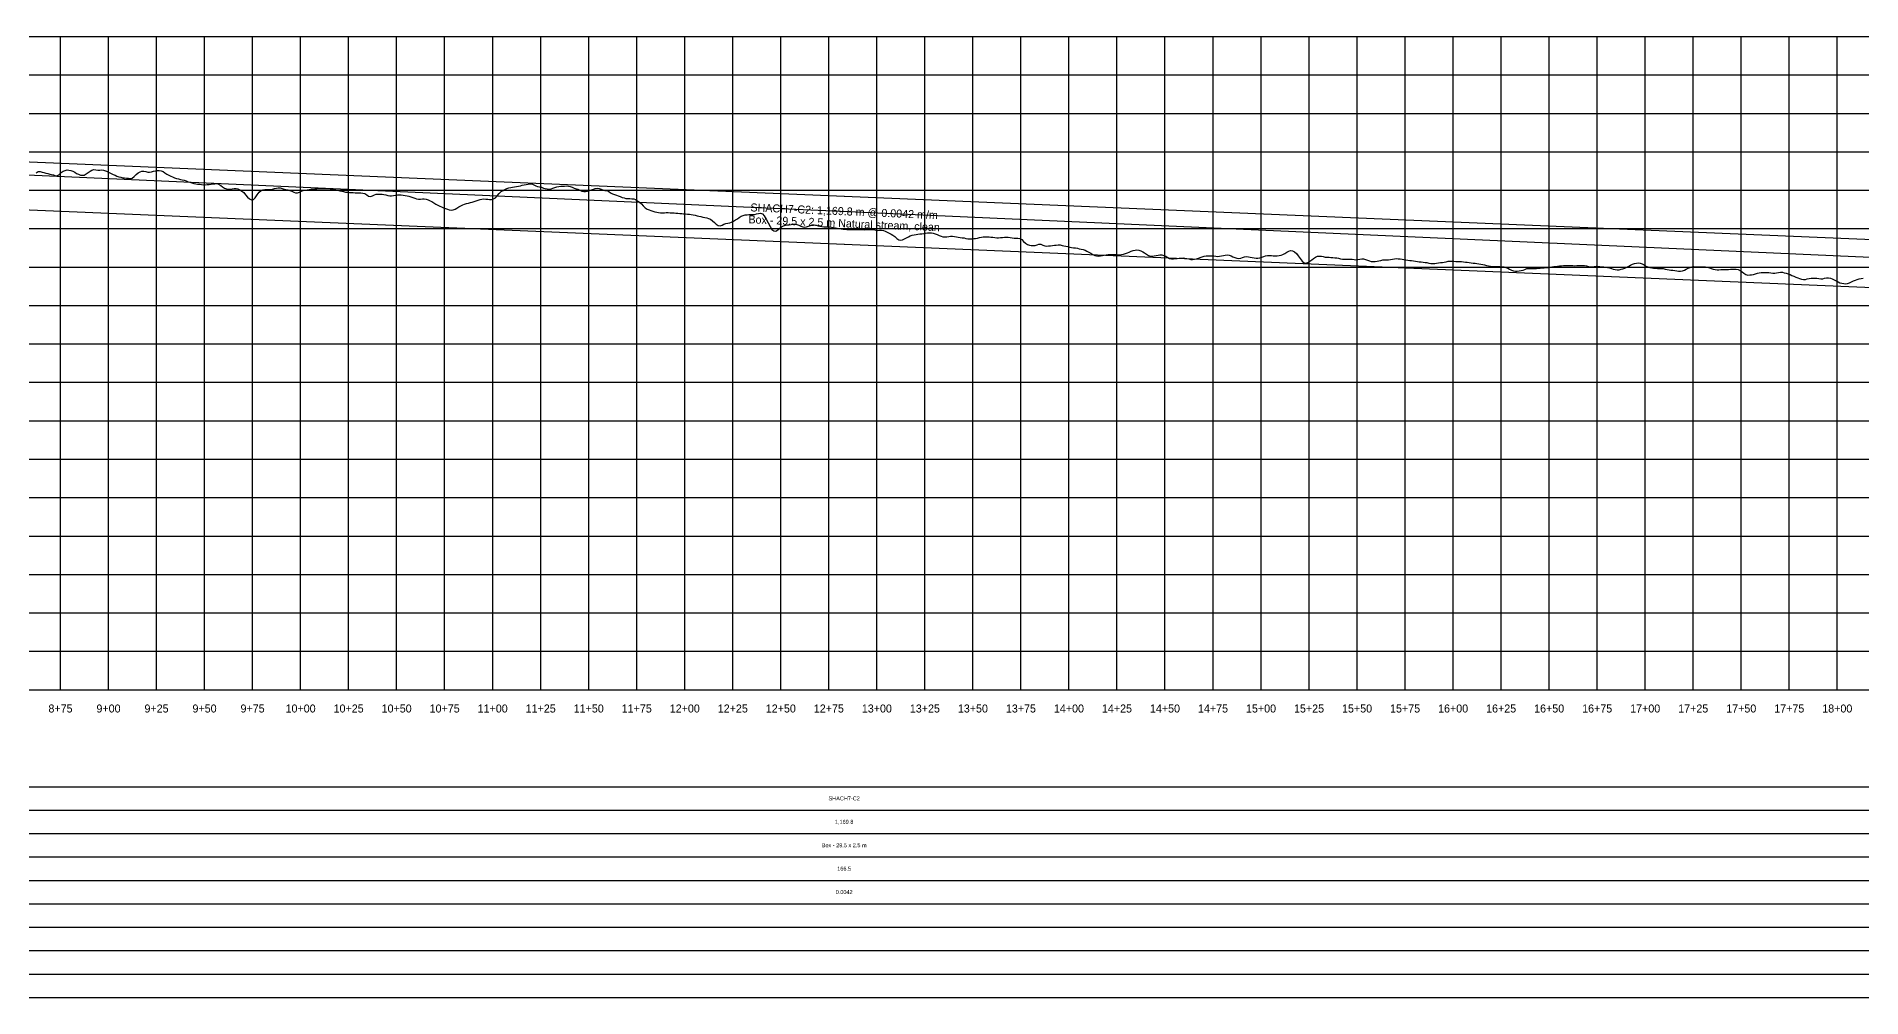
# Model space of a CAD drawing. Extents: x -64 to 7443, y -140 to 366.
# Drawn here: x 863 to 1813, y -140 to 360 of the extents above; entities that cross this region are included whole.
import ezdxf
from ezdxf.enums import TextEntityAlignment as Align

# ---------------------------------------------------------------- set-up
doc = ezdxf.new("R2010")
doc.units = 0
for name, color, linetype in [('Annotation', 7, 'Continuous'), ('Annotation_Table', 254, 'Continuous'), ('Crown', 7, 'Continuous'), ('Grid', 254, 'Continuous'), ('Grid_Text', 7, 'Continuous'), ('Ground_Elevation', 3, 'Continuous'), ('Hydraulic_Grade', 5, 'Continuous'), ('Invert', 7, 'Continuous')]:
    doc.layers.add(name, color=color, linetype=linetype)

msp = doc.modelspace()

# ---------------------------------------------------------------- linework, layer by layer
at = {"layer": 'Annotation_Table', "color": 254}
for points in [[(-25, -30.48), (7424.95, -30.48)], [(-25, -42.67), (7424.95, -42.67)], [(-25, -54.86), (7424.95, -54.86)], [(-25, -67.06), (7424.95, -67.06)], [(-25, -79.25), (7424.95, -79.25)], [(-25, -91.44), (7424.95, -91.44)], [(-25, -103.63), (7424.95, -103.63)], [(-25, -115.82), (7424.95, -115.82)], [(-25, -128.02), (7424.95, -128.02)], [(-25, -140.21), (7424.95, -140.21)]]:
    msp.add_lwpolyline(points, dxfattribs=at)
at = {"layer": 'Crown', "color": 0}
msp.add_lwpolyline([(698.1, 301.51), (1867.85, 252.3)], dxfattribs=at)
at = {"layer": 'Grid', "color": 254}
for points in [[(-25, 360), (7425, 360)], [(875, 20), (875, 360)], [(900, 20), (900, 360)], [(925, 20), (925, 360)], [(950, 20), (950, 360)], [(975, 20), (975, 360)], [(1000, 20), (1000, 360)], [(1025, 20), (1025, 360)], [(1050, 20), (1050, 360)], [(1075, 20), (1075, 360)], [(1100, 20), (1100, 360)], [(1125, 20), (1125, 360)], [(1150, 20), (1150, 360)], [(1175, 20), (1175, 360)], [(1200, 20), (1200, 360)], [(1225, 20), (1225, 360)], [(1250, 20), (1250, 360)], [(1275, 20), (1275, 360)], [(1300, 20), (1300, 360)], [(1325, 20), (1325, 360)], [(1350, 20), (1350, 360)], [(1375, 20), (1375, 360)], [(1400, 20), (1400, 360)], [(1425, 20), (1425, 360)], [(1450, 20), (1450, 360)], [(1475, 20), (1475, 360)], [(1500, 20), (1500, 360)], [(1525, 20), (1525, 360)], [(1550, 20), (1550, 360)], [(1575, 20), (1575, 360)], [(1600, 20), (1600, 360)], [(1625, 20), (1625, 360)], [(1650, 20), (1650, 360)], [(1675, 20), (1675, 360)], [(1700, 20), (1700, 360)], [(1725, 20), (1725, 360)], [(1750, 20), (1750, 360)], [(1775, 20), (1775, 360)], [(1800, 20), (1800, 360)], [(-25, 340), (7425, 340)], [(-25, 320), (7425, 320)], [(-25, 300), (7425, 300)], [(-25, 280), (7425, 280)], [(-25, 260), (7425, 260)], [(-25, 240), (7425, 240)], [(-25, 220), (7425, 220)], [(-25, 200), (7425, 200)], [(-25, 180), (7425, 180)], [(-25, 160), (7425, 160)], [(-25, 140), (7425, 140)], [(-25, 120), (7425, 120)], [(-25, 100), (7425, 100)], [(-25, 80), (7425, 80)], [(-25, 60), (7425, 60)], [(-25, 40), (7425, 40)], [(-25, 20), (7425, 20)]]:
    msp.add_lwpolyline(points, dxfattribs=at)
at = {"layer": 'Ground_Elevation', "color": 3}
msp.add_lwpolyline([(862.4, 289.08), (863.4, 289.78), (864.4, 289.73), (865.4, 289.45), (866.4, 289.13), (867.4, 288.84), (868.4, 288.61), (869.4, 288.4), (870.4, 288.2), (871.4, 287.94), (872.4, 287.55), (873.4, 287.62), (874.4, 288.25), (875.4, 289.13), (876.4, 289.84), (877.4, 290.32), (878.4, 290.53), (879.4, 290.46), (880.4, 290.27), (881.4, 289.85), (882.4, 289.34), (883.4, 288.77), (884.4, 288.28), (885.4, 287.91), (886.4, 287.78), (887.4, 287.91), (888.4, 288.47), (889.4, 289.24), (890.4, 289.96), (891.4, 290.48), (892.4, 290.69), (893.4, 290.63), (894.4, 290.48), (895.4, 290.44), (896.4, 290.58), (897.4, 290.49), (898.4, 290.14), (899.4, 289.67), (900.4, 289.16), (901.4, 288.65), (902.4, 288.18), (903.4, 287.75), (904.4, 287.36), (905.4, 287.02), (906.4, 286.74), (907.4, 286.51), (908.4, 286.36), (909.4, 286.27), (910.4, 286.2), (911.4, 286.15), (912.4, 286.3), (913.4, 287.12), (914.4, 288.12), (915.4, 288.99), (916.4, 289.55), (917.4, 289.91), (918.4, 289.93), (919.4, 289.65), (920.4, 289.34), (921.4, 289.36), (922.4, 289.62), (923.4, 289.9), (924.4, 290.11), (925.4, 290.22), (926.4, 290.23), (927.4, 290.08), (928.4, 289.65), (929.4, 289.06), (930.4, 288.39), (931.4, 287.81), (932.4, 287.34), (933.4, 286.89), (934.4, 286.47), (935.4, 286.11), (936.4, 285.87), (937.4, 285.64), (938.4, 285.45), (939.4, 285.19), (940.4, 284.85), (941.4, 284.44), (942.4, 284.14), (943.4, 283.84), (944.4, 283.49), (945.4, 283.25), (946.4, 283.22), (947.4, 283.13), (948.4, 283.01), (949.4, 282.87), (950.4, 282.82), (951.4, 282.89), (952.4, 283.03), (953.4, 283.15), (954.4, 283.24), (955.4, 283.32), (956.4, 283.46), (957.4, 283.18), (958.4, 282.44), (959.4, 281.7), (960.4, 281.11), (961.4, 280.72), (962.4, 280.54), (963.4, 280.54), (964.4, 280.65), (965.4, 280.8), (966.4, 280.88), (967.4, 280.72), (968.4, 280.21), (969.4, 279.52), (970.4, 278.78), (971.4, 277.58), (972.4, 276.36), (973.4, 275.44), (974.4, 274.94), (975.4, 275.16), (976.4, 276.06), (977.4, 277.62), (978.4, 278.95), (979.4, 279.87), (980.4, 280.23), (981.4, 280.3), (982.4, 280.3), (983.4, 280.3), (984.4, 280.39), (985.4, 280.6), (986.4, 280.86), (987.4, 281.09), (988.4, 281.24), (989.4, 281.18), (990.4, 280.88), (991.4, 280.57), (992.4, 280.38), (993.4, 280.18), (994.4, 279.89), (995.4, 279.48), (996.4, 278.95), (997.4, 278.71), (998.4, 278.67), (999.4, 279.06), (1000.4, 279.57), (1001.4, 279.83), (1002.4, 280.08), (1003.4, 280.26), (1004.4, 280.39), (1005.4, 280.5), (1006.4, 280.6), (1007.4, 280.68), (1008.4, 280.77), (1009.4, 280.86), (1010.4, 280.92), (1011.4, 280.96), (1012.4, 280.96), (1013.4, 280.92), (1014.4, 280.86), (1015.4, 280.75), (1016.4, 280.61), (1017.4, 280.42), (1018.4, 280.2), (1019.4, 279.96), (1020.4, 279.71), (1021.4, 279.47), (1022.4, 279.24), (1023.4, 279.04), (1024.4, 278.9), (1025.4, 278.81), (1026.4, 278.76), (1027.4, 278.72), (1028.4, 278.71), (1029.4, 278.71), (1030.4, 278.69), (1031.4, 278.62), (1032.4, 278.48), (1033.4, 278.22), (1034.4, 277.54), (1035.4, 276.84), (1036.4, 276.65), (1037.4, 277.01), (1038.4, 277.56), (1039.4, 277.95), (1040.4, 278.02), (1041.4, 277.98), (1042.4, 277.87), (1043.4, 277.75), (1044.4, 277.62), (1045.4, 277.31), (1046.4, 277.09), (1047.4, 277.1), (1048.4, 277.24), (1049.4, 277.49), (1050.4, 277.54), (1051.4, 277.53), (1052.4, 277.51), (1053.4, 277.45), (1054.4, 277.31), (1055.4, 277.11), (1056.4, 276.86), (1057.4, 276.58), (1058.4, 276.26), (1059.4, 275.87), (1060.4, 275.55), (1061.4, 275.36), (1062.4, 275.34), (1063.4, 275.42), (1064.4, 275.45), (1065.4, 275.33), (1066.4, 274.9), (1067.4, 274.51), (1068.4, 274.04), (1069.4, 273.41), (1070.4, 272.79), (1071.4, 272.25), (1072.4, 271.76), (1073.4, 271.3), (1074.4, 270.89), (1075.4, 270.48), (1076.4, 270.09), (1077.4, 269.8), (1078.4, 269.67), (1079.4, 269.75), (1080.4, 270.09), (1081.4, 270.61), (1082.4, 271.27), (1083.4, 271.9), (1084.4, 272.43), (1085.4, 272.8), (1086.4, 273.08), (1087.4, 273.31), (1088.4, 273.55), (1089.4, 273.8), (1090.4, 274.1), (1091.4, 274.41), (1092.4, 274.76), (1093.4, 275.1), (1094.4, 275.34), (1095.4, 275.46), (1096.4, 275.41), (1097.4, 275.28), (1098.4, 275.16), (1099.4, 275.17), (1100.4, 275.44), (1101.4, 276.05), (1102.4, 276.99), (1103.4, 278.27), (1104.4, 279.25), (1105.4, 279.9), (1106.4, 280.42), (1107.4, 280.83), (1108.4, 281.17), (1109.4, 281.41), (1110.4, 281.59), (1111.4, 281.76), (1112.4, 281.94), (1113.4, 282.14), (1114.4, 282.35), (1115.4, 282.56), (1116.4, 282.78), (1117.4, 282.99), (1118.4, 283.18), (1119.4, 283.28), (1120.4, 283.31), (1121.4, 282.88), (1122.4, 282.22), (1123.4, 281.93), (1124.4, 281.75), (1125.4, 281.51), (1126.4, 281.13), (1127.4, 280.88), (1128.4, 280.69), (1129.4, 280.62), (1130.4, 280.73), (1131.4, 281.01), (1132.4, 281.35), (1133.4, 281.7), (1134.4, 281.97), (1135.4, 282.04), (1136.4, 282.09), (1137.4, 282.14), (1138.4, 282.22), (1139.4, 282.16), (1140.4, 281.9), (1141.4, 281.52), (1142.4, 281.14), (1143.4, 280.79), (1144.4, 280.49), (1145.4, 280.02), (1146.4, 279.47), (1147.4, 279.27), (1148.4, 279.31), (1149.4, 279.55), (1150.4, 279.83), (1151.4, 280.17), (1152.4, 280.54), (1153.4, 280.84), (1154.4, 280.98), (1155.4, 280.88), (1156.4, 280.59), (1157.4, 280.25), (1158.4, 279.92), (1159.4, 279.88), (1160.4, 279.28), (1161.4, 278.7), (1162.4, 278.19), (1163.4, 277.76), (1164.4, 277.4), (1165.4, 277.04), (1166.4, 276.65), (1167.4, 276.27), (1168.4, 275.95), (1169.4, 275.75), (1170.4, 275.66), (1171.4, 275.62), (1172.4, 275.58), (1173.4, 275.51), (1174.4, 275.13), (1175.4, 274.46), (1176.4, 273.74), (1177.4, 272.84), (1178.4, 271.79), (1179.4, 270.86), (1180.4, 270.18), (1181.4, 269.72), (1182.4, 269.4), (1183.4, 269.09), (1184.4, 268.73), (1185.4, 268.48), (1186.4, 268.36), (1187.4, 268.29), (1188.4, 268.17), (1189.4, 268.16), (1190.4, 268.36), (1191.4, 268.39), (1192.4, 268.28), (1193.4, 268.22), (1194.4, 268.15), (1195.4, 268.06), (1196.4, 267.96), (1197.4, 267.87), (1198.4, 267.79), (1199.4, 267.71), (1200.4, 267.64), (1201.4, 267.55), (1202.4, 267.44), (1203.4, 267.31), (1204.4, 267.15), (1205.4, 266.95), (1206.4, 266.73), (1207.4, 266.49), (1208.4, 266.26), (1209.4, 266.03), (1210.4, 265.81), (1211.4, 265.57), (1212.4, 265.29), (1213.4, 264.89), (1214.4, 264.14), (1215.4, 263.17), (1216.4, 262.27), (1217.4, 261.7), (1218.4, 261.53), (1219.4, 261.81), (1220.4, 262.26), (1221.4, 262.66), (1222.4, 262.88), (1223.4, 263.09), (1224.4, 263.39), (1225.4, 263.89), (1226.4, 264.5), (1227.4, 265.15), (1228.4, 265.79), (1229.4, 266.41), (1230.4, 266.91), (1231.4, 267.11), (1232.4, 267.23), (1233.4, 267.28), (1234.4, 267.29), (1235.4, 267.3), (1236.4, 267.36), (1237.4, 267.63), (1238.4, 267.88), (1239.4, 267.99), (1240.4, 267.66), (1241.4, 266.69), (1242.4, 264.95), (1243.4, 262.99), (1244.4, 261.1), (1245.4, 259.63), (1246.4, 258.77), (1247.4, 258.64), (1248.4, 259.29), (1249.4, 260.13), (1250.4, 260.95), (1251.4, 261.47), (1252.4, 261.8), (1253.4, 261.92), (1254.4, 262.01), (1255.4, 262.11), (1256.4, 262.26), (1257.4, 262.3), (1258.4, 262.15), (1259.4, 261.74), (1260.4, 261.28), (1261.4, 260.9), (1262.4, 260.79), (1263.4, 260.92), (1264.4, 261.24), (1265.4, 261.66), (1266.4, 261.96), (1267.4, 262.01), (1268.4, 261.82), (1269.4, 261.5), (1270.4, 261.28), (1271.4, 261.08), (1272.4, 260.9), (1273.4, 260.92), (1274.4, 260.98), (1275.4, 260.91), (1276.4, 260.78), (1277.4, 260.6), (1278.4, 260.4), (1279.4, 260.2), (1280.4, 260.02), (1281.4, 259.88), (1282.4, 259.76), (1283.4, 259.67), (1284.4, 259.61), (1285.4, 259.57), (1286.4, 259.55), (1287.4, 259.53), (1288.4, 259.51), (1289.4, 259.49), (1290.4, 259.47), (1291.4, 259.46), (1292.4, 259.46), (1293.4, 259.45), (1294.4, 259.46), (1295.4, 259.46), (1296.4, 259.46), (1297.4, 259.48), (1298.4, 259.57), (1299.4, 259.23), (1300.4, 258.97), (1301.4, 259.25), (1302.4, 259.26), (1303.4, 259), (1304.4, 258.6), (1305.4, 258.13), (1306.4, 257.6), (1307.4, 257.07), (1308.4, 256.6), (1309.4, 255.93), (1310.4, 254.88), (1311.4, 254.25), (1312.4, 253.99), (1313.4, 254.19), (1314.4, 254.62), (1315.4, 255.17), (1316.4, 255.72), (1317.4, 256.2), (1318.4, 256.56), (1319.4, 256.8), (1320.4, 256.95), (1321.4, 257.06), (1322.4, 257.21), (1323.4, 257.27), (1324.4, 257.38), (1325.4, 257.57), (1326.4, 257.74), (1327.4, 257.82), (1328.4, 257.81), (1329.4, 257.66), (1330.4, 257.34), (1331.4, 256.95), (1332.4, 256.49), (1333.4, 256.07), (1334.4, 255.78), (1335.4, 255.69), (1336.4, 255.71), (1337.4, 255.89), (1338.4, 255.99), (1339.4, 255.99), (1340.4, 255.89), (1341.4, 255.74), (1342.4, 255.56), (1343.4, 255.35), (1344.4, 255.16), (1345.4, 255.16), (1346.4, 254.83), (1347.4, 254.73), (1348.4, 254.68), (1349.4, 254.7), (1350.4, 254.79), (1351.4, 254.92), (1352.4, 255.11), (1353.4, 255.32), (1354.4, 255.53), (1355.4, 255.68), (1356.4, 255.76), (1357.4, 255.76), (1358.4, 255.7), (1359.4, 255.6), (1360.4, 255.48), (1361.4, 255.37), (1362.4, 255.29), (1363.4, 255.26), (1364.4, 255.31), (1365.4, 255.44), (1366.4, 255.57), (1367.4, 255.61), (1368.4, 255.51), (1369.4, 255.36), (1370.4, 255.28), (1371.4, 255.08), (1372.4, 254.96), (1373.4, 254.97), (1374.4, 254.78), (1375.4, 254.3), (1376.4, 253.31), (1377.4, 252.41), (1378.4, 251.81), (1379.4, 251.46), (1380.4, 251.25), (1381.4, 251.15), (1382.4, 251.23), (1383.4, 251.5), (1384.4, 251.84), (1385.4, 251.83), (1386.4, 251.46), (1387.4, 251.09), (1388.4, 250.94), (1389.4, 251.01), (1390.4, 251.12), (1391.4, 251.22), (1392.4, 251.32), (1393.4, 251.44), (1394.4, 251.52), (1395.4, 251.51), (1396.4, 251.3), (1397.4, 251.07), (1398.4, 250.89), (1399.4, 250.67), (1400.4, 250.41), (1401.4, 250.21), (1402.4, 250.07), (1403.4, 249.92), (1404.4, 249.75), (1405.4, 249.49), (1406.4, 249.29), (1407.4, 249.08), (1408.4, 248.78), (1409.4, 248.29), (1410.4, 247.74), (1411.4, 247.15), (1412.4, 246.58), (1413.4, 246.06), (1414.4, 245.78), (1415.4, 245.75), (1416.4, 245.91), (1417.4, 246.06), (1418.4, 246.21), (1419.4, 246.37), (1420.4, 246.47), (1421.4, 246.49), (1422.4, 246.47), (1423.4, 246.46), (1424.4, 246.48), (1425.4, 246.42), (1426.4, 246.41), (1427.4, 246.45), (1428.4, 246.67), (1429.4, 246.99), (1430.4, 247.33), (1431.4, 247.76), (1432.4, 248.19), (1433.4, 248.57), (1434.4, 248.86), (1435.4, 248.93), (1436.4, 248.77), (1437.4, 248.42), (1438.4, 247.94), (1439.4, 247.33), (1440.4, 246.64), (1441.4, 245.97), (1442.4, 245.63), (1443.4, 245.58), (1444.4, 245.76), (1445.4, 246.01), (1446.4, 246.23), (1447.4, 246.35), (1448.4, 246.3), (1449.4, 246.07), (1450.4, 245.61), (1451.4, 245.02), (1452.4, 244.49), (1453.4, 244.3), (1454.4, 244.33), (1455.4, 244.39), (1456.4, 244.46), (1457.4, 244.56), (1458.4, 244.68), (1459.4, 244.74), (1460.4, 244.63), (1461.4, 244.43), (1462.4, 244.21), (1463.4, 244), (1464.4, 243.98), (1465.4, 244.1), (1466.4, 244.34), (1467.4, 244.63), (1468.4, 244.95), (1469.4, 245.27), (1470.4, 245.58), (1471.4, 245.79), (1472.4, 245.85), (1473.4, 245.86), (1474.4, 245.85), (1475.4, 245.77), (1476.4, 245.61), (1477.4, 245.54), (1478.4, 245.66), (1479.4, 245.87), (1480.4, 246.08), (1481.4, 246.22), (1482.4, 246.32), (1483.4, 246.19), (1484.4, 245.82), (1485.4, 245.35), (1486.4, 244.94), (1487.4, 244.66), (1488.4, 244.52), (1489.4, 244.61), (1490.4, 244.9), (1491.4, 245.27), (1492.4, 245.46), (1493.4, 245.4), (1494.4, 245.15), (1495.4, 244.9), (1496.4, 244.72), (1497.4, 244.54), (1498.4, 244.55), (1499.4, 244.78), (1500.4, 245.11), (1501.4, 245.49), (1502.4, 245.78), (1503.4, 245.93), (1504.4, 245.94), (1505.4, 245.94), (1506.4, 245.92), (1507.4, 245.91), (1508.4, 245.92), (1509.4, 246.02), (1510.4, 246.23), (1511.4, 246.54), (1512.4, 247.05), (1513.4, 247.67), (1514.4, 248.26), (1515.4, 248.55), (1516.4, 248.43), (1517.4, 247.88), (1518.4, 246.98), (1519.4, 245.8), (1520.4, 244.4), (1521.4, 243.13), (1522.4, 242.24), (1523.4, 242), (1524.4, 242.41), (1525.4, 243.03), (1526.4, 243.77), (1527.4, 244.49), (1528.4, 245.11), (1529.4, 245.59), (1530.4, 245.73), (1531.4, 245.68), (1532.4, 245.44), (1533.4, 245.17), (1534.4, 245.07), (1535.4, 245.07), (1536.4, 245.05), (1537.4, 244.97), (1538.4, 244.85), (1539.4, 244.74), (1540.4, 244.56), (1541.4, 244.33), (1542.4, 244.18), (1543.4, 244.04), (1544.4, 244.1), (1545.4, 244.15), (1546.4, 244.16), (1547.4, 244.09), (1548.4, 243.94), (1549.4, 243.82), (1550.4, 243.94), (1551.4, 244.07), (1552.4, 244.21), (1553.4, 244.19), (1554.4, 243.98), (1555.4, 243.66), (1556.4, 243.22), (1557.4, 242.94), (1558.4, 242.81), (1559.4, 242.93), (1560.4, 243.11), (1561.4, 243.3), (1562.4, 243.49), (1563.4, 243.7), (1564.4, 243.84), (1565.4, 243.84), (1566.4, 243.84), (1567.4, 243.92), (1568.4, 244.09), (1569.4, 244.29), (1570.4, 244.41), (1571.4, 244.35), (1572.4, 244.24), (1573.4, 244.09), (1574.4, 243.94), (1575.4, 243.78), (1576.4, 243.63), (1577.4, 243.47), (1578.4, 243.33), (1579.4, 243.19), (1580.4, 243.04), (1581.4, 242.9), (1582.4, 242.77), (1583.4, 242.64), (1584.4, 242.52), (1585.4, 242.44), (1586.4, 242.31), (1587.4, 242.08), (1588.4, 241.9), (1589.4, 241.88), (1590.4, 241.93), (1591.4, 242.04), (1592.4, 242.2), (1593.4, 242.33), (1594.4, 242.43), (1595.4, 242.58), (1596.4, 242.76), (1597.4, 243), (1598.4, 243.04), (1599.4, 243.01), (1600.4, 242.99), (1601.4, 242.97), (1602.4, 242.95), (1603.4, 242.91), (1604.4, 242.83), (1605.4, 242.72), (1606.4, 242.59), (1607.4, 242.46), (1608.4, 242.34), (1609.4, 242.22), (1610.4, 242.1), (1611.4, 241.95), (1612.4, 241.8), (1613.4, 241.64), (1614.4, 241.5), (1615.4, 241.41), (1616.4, 241.23), (1617.4, 240.87), (1618.4, 240.65), (1619.4, 240.49), (1620.4, 240.36), (1621.4, 240.33), (1622.4, 240.3), (1623.4, 240.28), (1624.4, 240.24), (1625.4, 240.18), (1626.4, 240.07), (1627.4, 239.78), (1628.4, 239.36), (1629.4, 238.82), (1630.4, 238.38), (1631.4, 238.02), (1632.4, 237.91), (1633.4, 237.91), (1634.4, 238), (1635.4, 238.18), (1636.4, 238.43), (1637.4, 238.8), (1638.4, 239.18), (1639.4, 239.22), (1640.4, 239.26), (1641.4, 239.28), (1642.4, 239.3), (1643.4, 239.32), (1644.4, 239.38), (1645.4, 239.45), (1646.4, 239.54), (1647.4, 239.63), (1648.4, 239.73), (1649.4, 239.85), (1650.4, 239.96), (1651.4, 240.1), (1652.4, 240.22), (1653.4, 240.35), (1654.4, 240.48), (1655.4, 240.58), (1656.4, 240.67), (1657.4, 240.72), (1658.4, 240.75), (1659.4, 240.76), (1660.4, 240.75), (1661.4, 240.73), (1662.4, 240.72), (1663.4, 240.71), (1664.4, 240.72), (1665.4, 240.74), (1666.4, 240.78), (1667.4, 240.8), (1668.4, 240.81), (1669.4, 240.57), (1670.4, 240.23), (1671.4, 240.12), (1672.4, 240.16), (1673.4, 240.31), (1674.4, 240.41), (1675.4, 240.35), (1676.4, 240.23), (1677.4, 240.15), (1678.4, 240.08), (1679.4, 239.98), (1680.4, 239.84), (1681.4, 239.58), (1682.4, 239.26), (1683.4, 238.92), (1684.4, 238.64), (1685.4, 238.53), (1686.4, 238.62), (1687.4, 238.82), (1688.4, 239.12), (1689.4, 239.5), (1690.4, 239.92), (1691.4, 240.42), (1692.4, 240.96), (1693.4, 241.47), (1694.4, 241.86), (1695.4, 242.07), (1696.4, 242.15), (1697.4, 242.02), (1698.4, 241.65), (1699.4, 241.14), (1700.4, 240.51), (1701.4, 240.03), (1702.4, 239.71), (1703.4, 239.55), (1704.4, 239.43), (1705.4, 239.36), (1706.4, 239.32), (1707.4, 239.31), (1708.4, 239.29), (1709.4, 239.16), (1710.4, 238.97), (1711.4, 238.76), (1712.4, 238.58), (1713.4, 238.44), (1714.4, 238.32), (1715.4, 238.22), (1716.4, 238.08), (1717.4, 237.92), (1718.4, 237.84), (1719.4, 237.99), (1720.4, 238.31), (1721.4, 238.87), (1722.4, 239.39), (1723.4, 239.84), (1724.4, 240.1), (1725.4, 240.21), (1726.4, 240.19), (1727.4, 240.07), (1728.4, 240.03), (1729.4, 240.04), (1730.4, 240.07), (1731.4, 240.03), (1732.4, 239.94), (1733.4, 239.63), (1734.4, 239.29), (1735.4, 238.96), (1736.4, 238.72), (1737.4, 238.62), (1738.4, 238.62), (1739.4, 238.66), (1740.4, 238.66), (1741.4, 238.65), (1742.4, 238.65), (1743.4, 238.7), (1744.4, 238.84), (1745.4, 238.92), (1746.4, 238.94), (1747.4, 238.88), (1748.4, 238.7), (1749.4, 238.25), (1750.4, 237.58), (1751.4, 236.8), (1752.4, 236.19), (1753.4, 235.86), (1754.4, 235.87), (1755.4, 236.01), (1756.4, 236.19), (1757.4, 236.45), (1758.4, 236.73), (1759.4, 237), (1760.4, 237.09), (1761.4, 237.11), (1762.4, 237.11), (1763.4, 237.17), (1764.4, 237.14), (1765.4, 237), (1766.4, 236.81), (1767.4, 236.79), (1768.4, 236.93), (1769.4, 237.14), (1770.4, 237.27), (1771.4, 237.25), (1772.4, 237.02), (1773.4, 236.75), (1774.4, 236.46), (1775.4, 236.06), (1776.4, 235.63), (1777.4, 235.19), (1778.4, 234.79), (1779.4, 234.39), (1780.4, 234.01), (1781.4, 233.69), (1782.4, 233.54), (1783.4, 233.59), (1784.4, 233.78), (1785.4, 234), (1786.4, 234.22), (1787.4, 234.29), (1788.4, 234.26), (1789.4, 234.15), (1790.4, 233.99), (1791.4, 233.89), (1792.4, 233.88), (1793.4, 234.15), (1794.4, 234.33), (1795.4, 234.37), (1796.4, 234.14), (1797.4, 233.81), (1798.4, 233.37), (1799.4, 232.81), (1800.4, 232.24), (1801.4, 231.72), (1802.4, 231.55), (1803.4, 231.42), (1804.4, 231.32), (1805.4, 231.46), (1806.4, 231.75), (1807.4, 232.23), (1808.4, 232.74), (1809.4, 233.19), (1810.4, 233.53), (1811.4, 233.86), (1812.4, 234.12), (1813.4, 234.26)], dxfattribs=at)
at = {"layer": 'Hydraulic_Grade', "color": 5}
msp.add_lwpolyline([(698.1, 295.16), (1867.85, 242.89)], dxfattribs=at)
at = {"layer": 'Invert', "color": 0}
msp.add_lwpolyline([(698.1, 276.51), (1867.85, 227.3)], dxfattribs=at)

# ---------------------------------------------------------------- texts
at = {"layer": 'Annotation', "color": 0}
for s, p in [('Box - 29.5 x 2.5 m Natural stream, clean', (1282.98, 262.79)), ('SHACH7-C2: 1,169.8 m @ 0.0042 m/m', (1282.98, 269.04))]:
    msp.add_text(s, height=4.1667, rotation=357.59106, dxfattribs=at).set_placement(p, align=Align.MIDDLE_CENTER)
at = {"layer": 'Annotation_Table', "color": 0}
for s, height, p in [('SHACH7-C2', 2.083, (1282.98, -36.58)), ('1,169.8', 2.083, (1282.98, -48.77)), ('Box - 29.5 x 2.5 m', 2.0833, (1282.98, -60.96)), ('166.5', 2.083, (1282.98, -73.15)), ('0.0042', 2.083, (1282.98, -85.34))]:
    msp.add_text(s, height=height, dxfattribs=at).set_placement(p, align=Align.MIDDLE_CENTER)
at = {"layer": 'Grid_Text', "color": 0}
for s, p in [('8+75', (875, 12.3)), ('9+00', (900, 12.3)), ('9+25', (925, 12.3)), ('9+50', (950, 12.3)), ('9+75', (975, 12.3)), ('10+00', (1000, 12.3)), ('10+25', (1025, 12.3)), ('10+50', (1050, 12.3)), ('10+75', (1075, 12.3)), ('11+00', (1100, 12.3)), ('11+25', (1125, 12.3)), ('11+50', (1150, 12.3)), ('11+75', (1175, 12.3)), ('12+00', (1200, 12.3)), ('12+25', (1225, 12.3)), ('12+50', (1250, 12.3)), ('12+75', (1275, 12.3)), ('13+00', (1300, 12.3)), ('13+25', (1325, 12.3)), ('13+50', (1350, 12.3)), ('13+75', (1375, 12.3)), ('14+00', (1400, 12.3)), ('14+25', (1425, 12.3)), ('14+50', (1450, 12.3)), ('14+75', (1475, 12.3)), ('15+00', (1500, 12.3)), ('15+25', (1525, 12.3)), ('15+50', (1550, 12.3)), ('15+75', (1575, 12.3)), ('16+00', (1600, 12.3)), ('16+25', (1625, 12.3)), ('16+50', (1650, 12.3)), ('16+75', (1675, 12.3)), ('17+00', (1700, 12.3)), ('17+25', (1725, 12.3)), ('17+50', (1750, 12.3)), ('17+75', (1775, 12.3)), ('18+00', (1800, 12.3))]:
    msp.add_text(s, height=4.167, dxfattribs=at).set_placement(p, align=Align.TOP_CENTER)

doc.saveas('drawing.dxf')
